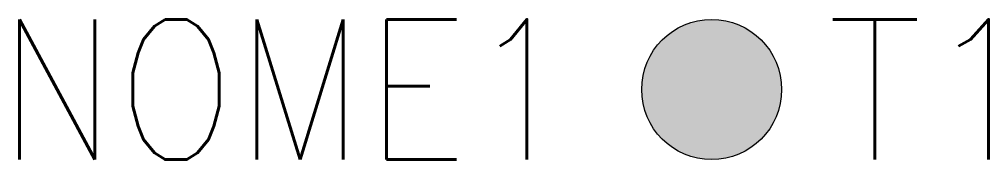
# Model space of a CAD drawing. Header units: millimetres. Extents: x -9.9 to 4, y -1 to 1.
import ezdxf
from ezdxf.enums import TextEntityAlignment as Align

# ---------------------------------------------------------------- set-up
doc = ezdxf.new("R2010")
doc.units = ezdxf.units.MM
doc.header["$LTSCALE"] = 10
doc.styles.add('ROMANS', font='romans.shx')

msp = doc.modelspace()

# ---------------------------------------------------------------- hatches: boundary and pattern name
h = msp.add_hatch(color=7)
h.dxf.hatch_style = 1
edge = h.paths.add_edge_path()
edge.add_arc((0, 0), 1, 0, 360)

# ---------------------------------------------------------------- linework, layer by layer
at = {"color": 7}
msp.add_circle((0, 0), 1, dxfattribs=at)

# ---------------------------------------------------------------- texts
at = {"color": 7, "style": 'ROMANS', "width": 0.9, "flags": 4}
msp.add_attdef('NOME1', text='NOME1', height=2, dxfattribs=at).set_placement((-1.947, 0), align=Align.MIDDLE_RIGHT)
at = {"color": 7, "style": 'ROMANS', "flags": 4}
msp.add_attdef('T1', text='T1', height=2, dxfattribs=at).set_placement((1.644, 0), align=Align.MIDDLE_LEFT)

doc.saveas('drawing.dxf')
